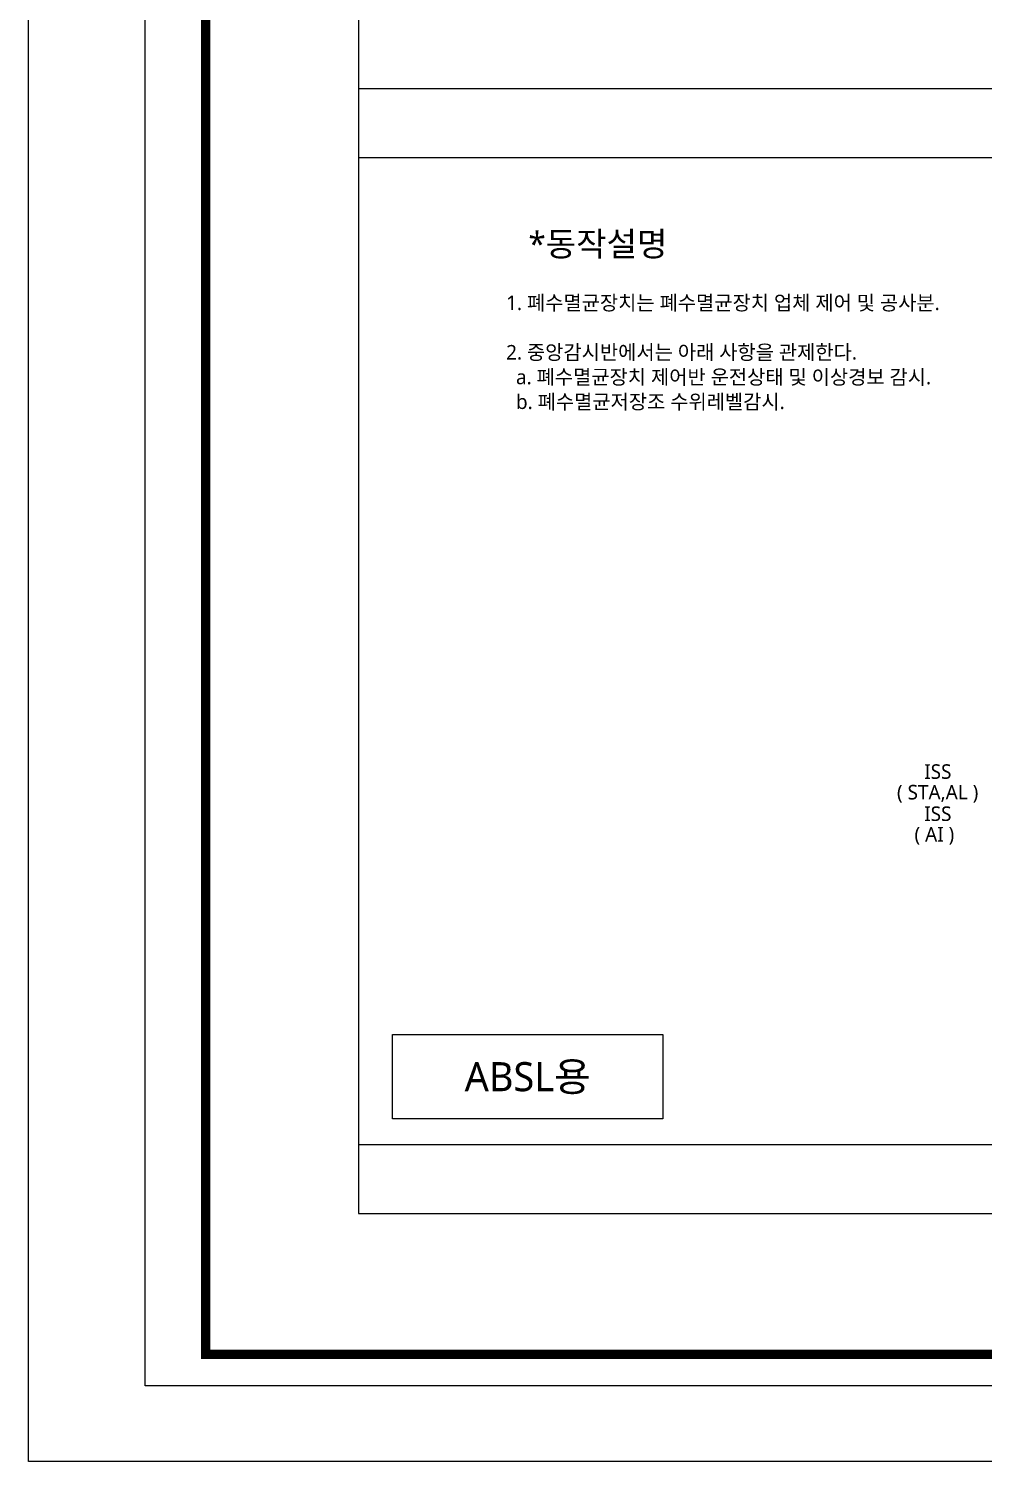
# Model space of a CAD drawing. Header units: millimetres. Extents: x -86 to 11742, y 5229 to 11464.
# Drawn here: x 5013.9 to 5211, y 5229.3 to 5524.8 of the extents above; entities that cross this region are included whole.
import ezdxf
from ezdxf.enums import TextEntityAlignment as Align

# ---------------------------------------------------------------- set-up
doc = ezdxf.new("R2010")
doc.units = ezdxf.units.MM
doc.header["$LTSCALE"] = 5
for name, color, linetype in [('__CONNECTID__', 7, 'CONTINUOUS'), ('AUTO', 7, 'CONTINUOUS'), ('E', 3, 'CONTINUOUS'), ('FORM', 7, 'CONTINUOUS'), ('SOLID253', 253, 'CONTINUOUS')]:
    doc.layers.add(name, color=color, linetype=linetype)
doc.styles.add('QQ', font='MALGUN.TTF.TTF')

# ---------------------------------------------------------------- blocks, each defined once
blk = doc.blocks.new('form')
at = {"layer": 'AUTO'}
for p, q in [((-24.08, -15.6), (-24.08, 578.4)), ((816.92, -15.6), (-24.08, -15.6))]:
    blk.add_line(p, q, dxfattribs=at)
at = {"layer": 'FORM', "color": 3}
blk.add_lwpolyline([(0, 562.79), (792.83, 562.79), (792.83, 0), (0, 0)], close=True, dxfattribs=at)
at = {"layer": 'FORM', "color": 2, "const_width": 1.94}
blk.add_lwpolyline([(12.48, 6.47), (12.48, 555.28), (781.78, 555.28), (781.78, 6.47)], close=True, dxfattribs=at)

msp = doc.modelspace()

# ---------------------------------------------------------------- linework, layer by layer
at = {"layer": 'AUTO', "color": 2}
for p, q in [((5082, 5745.96), (5082, 5280.46)), ((5082, 5512.51), (5709, 5512.51)), ((5082, 5498.26), (5709, 5498.26)), ((5082, 5294.71), (5709, 5294.71)), ((5082, 5280.46), (5709, 5280.46))]:
    msp.add_line(p, q, dxfattribs=at)
at = {"layer": 'SOLID253', "color": 2}
msp.add_lwpolyline([(5089.02, 5317.39), (5144.79, 5317.39), (5144.79, 5299.94), (5089.02, 5299.94)], close=True, dxfattribs=at)

# ---------------------------------------------------------------- block references
at = {"layer": 'AUTO', "xscale": 0.999994771384126, "yscale": 0.999994771384126, "zscale": 0.999994771384126}
msp.add_blockref('form', (5038.01, 5244.93), dxfattribs=at)

# ---------------------------------------------------------------- texts
at = {"layer": '__CONNECTID__', "color": 4, "style": 'QQ'}
for s, p in [('( STA,AL )', (5193.13, 5365.85)), ('( AI )', (5196.75, 5357.17))]:
    msp.add_text(s, height=3, dxfattribs=at).set_placement(p)
at = {"layer": 'AUTO', "color": 171, "style": 'QQ'}
msp.add_text('*동작설명', height=5, dxfattribs=at).set_placement((5131.41, 5480.47), align=Align.MIDDLE)
at = {"layer": 'AUTO', "style": 'QQ'}
for s, p in [('1. 폐수멸균장치는 폐수멸균장치 업체 제어 및 공사분.', (5112.47, 5466.78)), ('2. 중앙감시반에서는 아래 사항을 관제한다.', (5112.47, 5456.58)), ('  a. 폐수멸균장치 제어반 운전상태 및 이상경보 감시.', (5112.47, 5451.48)), ('  b. 폐수멸균저장조 수위레벨감시.', (5112.47, 5446.38))]:
    msp.add_text(s, height=3, dxfattribs=at).set_placement(p)
msp.add_text('ABSL용', height=6, dxfattribs=at).set_placement((5116.91, 5308.67), align=Align.MIDDLE_CENTER)
at = {"layer": 'E', "color": 2, "style": 'QQ'}
for p in [(5198.76, 5370.1), (5198.76, 5361.41)]:
    msp.add_text('ISS', height=3, dxfattribs=at).set_placement(p)

doc.saveas('drawing.dxf')
